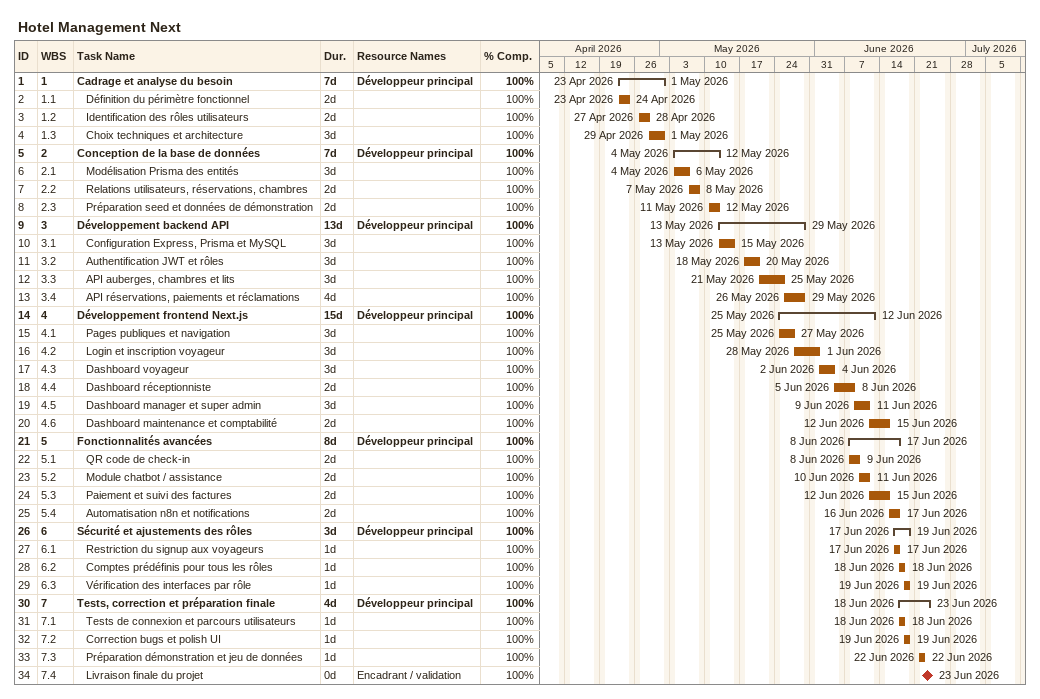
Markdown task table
Hotel Management Next

| ID | WBS | Task | Duration | Start | Finish | Resources | % complete |
|---|---|---|---|---|---|---|---|
| 1 | 1 | **Cadrage et analyse du besoin** | 7d | 2026-04-23 | 2026-05-01 | Développeur principal | 100 |
| 2 | 1.1 | Définition du périmètre fonctionnel | 2d | 2026-04-23 | 2026-04-24 |  | 100 |
| 3 | 1.2 | Identification des rôles utilisateurs | 2d | 2026-04-27 | 2026-04-28 |  | 100 |
| 4 | 1.3 | Choix techniques et architecture | 3d | 2026-04-29 | 2026-05-01 |  | 100 |
| 5 | 2 | **Conception de la base de données** | 7d | 2026-05-04 | 2026-05-12 | Développeur principal | 100 |
| 6 | 2.1 | Modélisation Prisma des entités | 3d | 2026-05-04 | 2026-05-06 |  | 100 |
| 7 | 2.2 | Relations utilisateurs, réservations, chambres | 2d | 2026-05-07 | 2026-05-08 |  | 100 |
| 8 | 2.3 | Préparation seed et données de démonstration | 2d | 2026-05-11 | 2026-05-12 |  | 100 |
| 9 | 3 | **Développement backend API** | 13d | 2026-05-13 | 2026-05-29 | Développeur principal | 100 |
| 10 | 3.1 | Configuration Express, Prisma et MySQL | 3d | 2026-05-13 | 2026-05-15 |  | 100 |
| 11 | 3.2 | Authentification JWT et rôles | 3d | 2026-05-18 | 2026-05-20 |  | 100 |
| 12 | 3.3 | API auberges, chambres et lits | 3d | 2026-05-21 | 2026-05-25 |  | 100 |
| 13 | 3.4 | API réservations, paiements et réclamations | 4d | 2026-05-26 | 2026-05-29 |  | 100 |
| 14 | 4 | **Développement frontend Next.js** | 15d | 2026-05-25 | 2026-06-12 | Développeur principal | 100 |
| 15 | 4.1 | Pages publiques et navigation | 3d | 2026-05-25 | 2026-05-27 |  | 100 |
| 16 | 4.2 | Login et inscription voyageur | 3d | 2026-05-28 | 2026-06-01 |  | 100 |
| 17 | 4.3 | Dashboard voyageur | 3d | 2026-06-02 | 2026-06-04 |  | 100 |
| 18 | 4.4 | Dashboard réceptionniste | 2d | 2026-06-05 | 2026-06-08 |  | 100 |
| 19 | 4.5 | Dashboard manager et super admin | 3d | 2026-06-09 | 2026-06-11 |  | 100 |
| 20 | 4.6 | Dashboard maintenance et comptabilité | 2d | 2026-06-12 | 2026-06-15 |  | 100 |
| 21 | 5 | **Fonctionnalités avancées** | 8d | 2026-06-08 | 2026-06-17 | Développeur principal | 100 |
| 22 | 5.1 | QR code de check-in | 2d | 2026-06-08 | 2026-06-09 |  | 100 |
| 23 | 5.2 | Module chatbot / assistance | 2d | 2026-06-10 | 2026-06-11 |  | 100 |
| 24 | 5.3 | Paiement et suivi des factures | 2d | 2026-06-12 | 2026-06-15 |  | 100 |
| 25 | 5.4 | Automatisation n8n et notifications | 2d | 2026-06-16 | 2026-06-17 |  | 100 |
| 26 | 6 | **Sécurité et ajustements des rôles** | 3d | 2026-06-17 | 2026-06-19 | Développeur principal | 100 |
| 27 | 6.1 | Restriction du signup aux voyageurs | 1d | 2026-06-17 | 2026-06-17 |  | 100 |
| 28 | 6.2 | Comptes prédéfinis pour tous les rôles | 1d | 2026-06-18 | 2026-06-18 |  | 100 |
| 29 | 6.3 | Vérification des interfaces par rôle | 1d | 2026-06-19 | 2026-06-19 |  | 100 |
| 30 | 7 | **Tests, correction et préparation finale** | 4d | 2026-06-18 | 2026-06-23 | Développeur principal | 100 |
| 31 | 7.1 | Tests de connexion et parcours utilisateurs | 1d | 2026-06-18 | 2026-06-18 |  | 100 |
| 32 | 7.2 | Correction bugs et polish UI | 1d | 2026-06-19 | 2026-06-19 |  | 100 |
| 33 | 7.3 | Préparation démonstration et jeu de données | 1d | 2026-06-22 | 2026-06-22 |  | 100 |
| 34 | 7.4 | Livraison finale du projet | 0d | 2026-06-23 | 2026-06-23 | Encadrant / validation | 100 |
